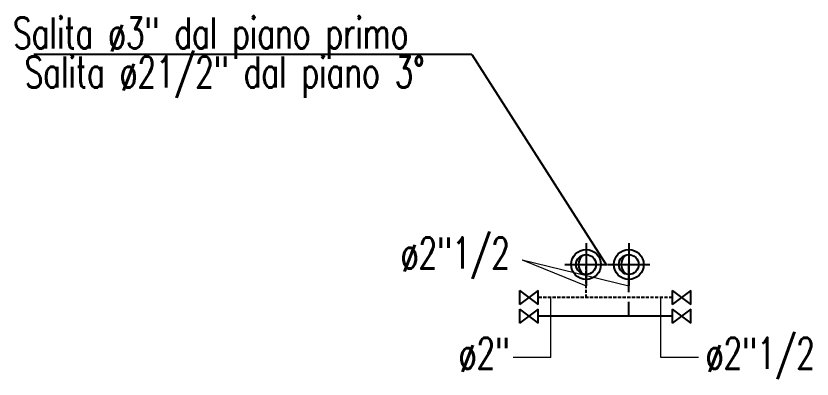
# Model space of a CAD drawing. Header units: millimetres. Extents: x 24747 to 137666, y -34589 to 43444.
# Drawn here: x 115876 to 116517, y 4592 to 4884 of the extents above; entities that cross this region are included whole.
import ezdxf

# ---------------------------------------------------------------- set-up
doc = ezdxf.new("R2010")
doc.units = ezdxf.units.MM
doc.header["$LTSCALE"] = 10
doc.linetypes.add('DASHDOT', pattern=[25.4, 12.7, -6.35, 0, -6.35])
doc.linetypes.add('HIDDEN', pattern=[0.375, 0.25, -0.125])
doc.layers.add('TUBAZIONI', color=6, linetype='Continuous')
doc.styles.add('ROMANS', font='romans')

# ---------------------------------------------------------------- blocks, each defined once
blk = doc.blocks.new('colonna')
at = {"layer": 'TUBAZIONI', "color": 1, "linetype": 'DASHDOT'}
for p, q in [((0, 17.17), (0, -17.17)), ((-16.95, 0), (16.95, 0))]:
    blk.add_line(p, q, dxfattribs=at)
at = {"layer": 'TUBAZIONI', "color": 1}
for radius in [12, 8]:
    blk.add_circle((0, 0), radius, dxfattribs=at)
blk.add_arc((4.03, 0), 10, 130.42047, 229.57953, dxfattribs=at)

msp = doc.modelspace()

# ---------------------------------------------------------------- linework, layer by layer
at = {"layer": 'TUBAZIONI', "color": 1, "linetype": 'Continuous'}
for q in [(115890.84674, 4853.06878, 0), (116351.58444, 4683.51474, 0)]:
    msp.add_line((116243.14303, 4853.06878, 0), q, dxfattribs=at)
at = {"layer": 'TUBAZIONI', "color": 1, "lineweight": 0}
for p, q in [((116283.71307, 4687.89499, 0), (116369.41806, 4666.92241, 0)), ((116283.71307, 4687.89499, 0), (116335.06258, 4666.92241, 0)), ((116306.7644, 4609.14274, 0), (116306.7644, 4657.55621, 0)), ((116395.18369, 4609.14327, 0), (116395.18369, 4657.55674, 0)), ((116306.7644, 4609.14274, 0), (116276.40458, 4609.14274, 0)), ((116425.54351, 4609.14327, 0), (116395.18369, 4609.14327, 0))]:
    msp.add_line(p, q, dxfattribs=at)
at = {"layer": 'TUBAZIONI', "linetype": 'HIDDEN'}
msp.add_line((116335.06258, 4657.55674, 0), (116335.06258, 4684.091, 0), dxfattribs=at)
msp.add_line((116335.06258, 4657.55674, 0), (116335.06258, 4684.091, 0), dxfattribs=at)
at = {"layer": 'TUBAZIONI'}
for p, q in [((116369.41806, 4661.94574, 0), (116369.41806, 4684.091, 0)), ((116369.41806, 4642.55674, 0), (116369.41806, 4654.08901, 0)), ((116369.41806, 4642.55674, 0), (116369.41806, 4654.08901, 0)), ((116404.45741, 4642.55674, 0), (116296.47934, 4642.55674, 0)), ((116404.45741, 4642.55674, 0), (116296.47934, 4642.55674, 0))]:
    msp.add_line(p, q, dxfattribs=at)
at = {"layer": 'TUBAZIONI', "color": 7}
for p, q in [((116281.47934, 4663.18174, 0), (116296.47934, 4651.93174, 0)), ((116296.47934, 4663.18174, 0), (116281.47934, 4651.93174, 0)), ((116281.47934, 4663.18174, 0), (116296.47934, 4651.93174, 0)), ((116296.47934, 4663.18174, 0), (116281.47934, 4651.93174, 0)), ((116404.45741, 4663.18174, 0), (116419.45741, 4651.93174, 0)), ((116419.45741, 4663.18174, 0), (116404.45741, 4651.93174, 0)), ((116404.45741, 4663.18174, 0), (116419.45741, 4651.93174, 0)), ((116419.45741, 4663.18174, 0), (116404.45741, 4651.93174, 0)), ((116281.47934, 4648.18174, 0), (116296.47934, 4636.93174, 0)), ((116296.47934, 4648.18174, 0), (116281.47934, 4636.93174, 0)), ((116281.47934, 4648.18174, 0), (116296.47934, 4636.93174, 0)), ((116296.47934, 4648.18174, 0), (116281.47934, 4636.93174, 0)), ((116404.45741, 4648.18174, 0), (116419.45741, 4636.93174, 0)), ((116419.45741, 4648.18174, 0), (116404.45741, 4636.93174, 0)), ((116404.45741, 4648.18174, 0), (116419.45741, 4636.93174, 0)), ((116419.45741, 4648.18174, 0), (116404.45741, 4636.93174, 0))]:
    msp.add_line(p, q, dxfattribs=at)
at = {"layer": 'TUBAZIONI', "color": 7, "elevation": 0}
for points in [[(116281.47934, 4663.18174), (116281.47934, 4651.93174)], [(116281.47934, 4663.18174), (116281.47934, 4651.93174)], [(116296.47934, 4651.93174), (116296.47934, 4663.18174)], [(116296.47934, 4651.93174), (116296.47934, 4663.18174)], [(116404.45741, 4663.18174), (116404.45741, 4651.93174)], [(116404.45741, 4663.18174), (116404.45741, 4651.93174)], [(116419.45741, 4651.93174), (116419.45741, 4663.18174)], [(116419.45741, 4651.93174), (116419.45741, 4663.18174)], [(116281.47934, 4648.18174), (116281.47934, 4636.93174)], [(116281.47934, 4648.18174), (116281.47934, 4636.93174)], [(116296.47934, 4636.93174), (116296.47934, 4648.18174)], [(116296.47934, 4636.93174), (116296.47934, 4648.18174)], [(116404.45741, 4648.18174), (116404.45741, 4636.93174)], [(116404.45741, 4648.18174), (116404.45741, 4636.93174)], [(116419.45741, 4636.93174), (116419.45741, 4648.18174)], [(116419.45741, 4636.93174), (116419.45741, 4648.18174)]]:
    msp.add_lwpolyline(points, dxfattribs=at)
at = {"layer": 'TUBAZIONI', "linetype": 'HIDDEN', "elevation": 0}
msp.add_lwpolyline([(116404.45741, 4657.55674), (116296.47934, 4657.55674)], dxfattribs=at)
msp.add_lwpolyline([(116404.45741, 4657.55674), (116296.47934, 4657.55674)], dxfattribs=at)

# ---------------------------------------------------------------- block references
at = {"layer": 'TUBAZIONI', "color": 1}
for p in [(116335.06258, 4684.091, 0), (116369.41806, 4684.091, 0)]:
    msp.add_blockref('colonna', p, dxfattribs=at)

# ---------------------------------------------------------------- texts
at = {"layer": 'TUBAZIONI', "color": 3, "style": 'ROMANS', "width": 0.7}
for s, p in [('Salita ø3" dal piano primo', (115874.18195, 4858.06522, 0)), ('Salita ø21/2" dal piano 3°', (115883.41664, 4826.59731, 0)), ('ø2"1/2', (116186.05255, 4680.86456, 0)), ('ø2"', (116232.68366, 4600.19433, 0)), ('ø2"1/2', (116431.39865, 4600.19433, 0))]:
    msp.add_text(s, height=25, dxfattribs=at).set_placement(p)

doc.saveas('drawing.dxf')
